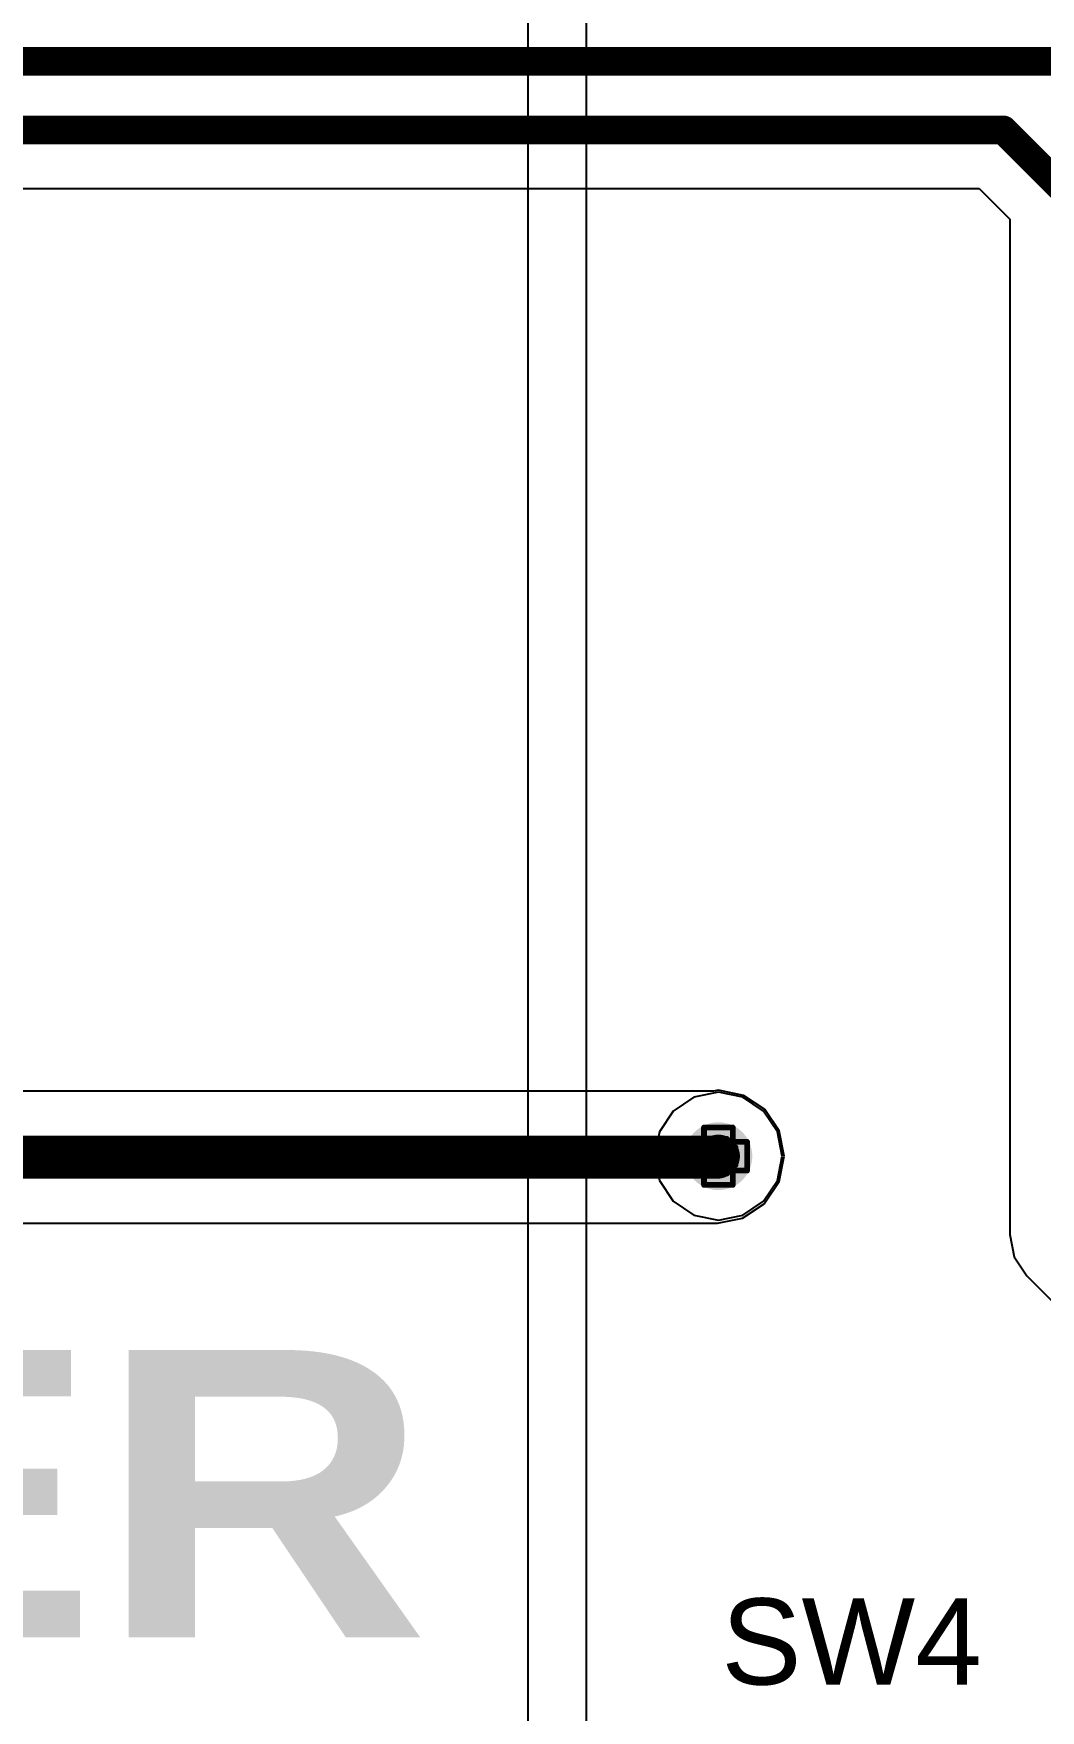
# Model space of a CAD drawing. Header units: inches. Extents: x 0 to 198, y 0 to 199.
# Drawn here: x 5.48 to 5.831, y 1.336 to 1.92 of the extents above; entities that cross this region are included whole.
import ezdxf

# ---------------------------------------------------------------- set-up
doc = ezdxf.new("R2010")
doc.units = ezdxf.units.IN
doc.header["$MEASUREMENT"] = 0
for name, color, linetype in [('Bottom Layer', 5, 'Continuous'), ('Drill Drawing', 1, 'Continuous'), ('Layer 1', 16, 'Continuous'), ('Layer 2', 76, 'Continuous'), ('Top Layer', 1, 'Continuous'), ('Top Overlay', 2, 'Continuous'), ('Via Holes', 16, 'Continuous')]:
    doc.layers.add(name, color=color, linetype=linetype)
doc.styles.add('Arial', font='', dxfattribs={"height": 0.2})
doc.styles.add('Arial Black_Bold', font='', dxfattribs={"height": 0.2})
doc.styles.get('Arial').set_extended_font_data('Arial')
doc.styles.get('Arial Black_Bold').set_extended_font_data('Arial Black', bold=True)

msp = doc.modelspace()

# ---------------------------------------------------------------- hatches: boundary and pattern name
at = {"layer": 'Bottom Layer'}
h = msp.add_hatch(color=5, dxfattribs=at)
edge = h.paths.add_edge_path()
edge.add_arc((5.719, 1.529), 0.01181, 0, 360)
at = {"layer": 'Layer 1'}
h = msp.add_hatch(color=16, dxfattribs=at)
edge = h.paths.add_edge_path()
edge.add_arc((5.719, 1.529), 0.01181, 0, 360)
at = {"layer": 'Layer 2'}
h = msp.add_hatch(color=76, dxfattribs=at)
edge = h.paths.add_edge_path()
edge.add_arc((5.719, 1.529), 0.01181, 0, 360)
at = {"layer": 'Top Layer'}
h = msp.add_hatch(color=1, dxfattribs=at)
edge = h.paths.add_edge_path()
edge.add_arc((5.719, 1.529), 0.01181, 0, 360)
at = {"layer": 'Via Holes'}
h = msp.add_hatch(color=7, dxfattribs=at)
edge = h.paths.add_edge_path()
edge.add_arc((5.719, 1.529), 0.00591, 0, 360)

# ---------------------------------------------------------------- linework, layer by layer
at = {"layer": 'Bottom Layer'}
for p, q in [((5.71732, 1.55161), (5.255, 1.55161)), ((5.719, 1.55194), (5.71732, 1.55161)), ((5.72778, 1.55019), (5.719, 1.55194)), ((5.73522, 1.54522), (5.72778, 1.55019)), ((5.74019, 1.53778), (5.73522, 1.54522)), ((5.74194, 1.529), (5.74019, 1.53778)), ((5.74019, 1.52022), (5.74194, 1.529)), ((5.73522, 1.51278), (5.74019, 1.52022)), ((5.73489, 1.51244), (5.73522, 1.51278)), ((5.71867, 1.50572), (5.72744, 1.50747)), ((5.72744, 1.50747), (5.73489, 1.51244)), ((5.255, 1.50572), (5.71867, 1.50572))]:
    msp.add_line(p, q, dxfattribs=at)
for points in [[(5.22783, 1.52867, 0.015, 0.015, 0), (5.71867, 1.52867, 0.015, 0.015, 0)], [(5.71867, 1.52867, 0.015, 0.015, 0), (5.719, 1.529, 0.015, 0.015, 0)]]:
    msp.add_lwpolyline(points, format="xyseb", dxfattribs=at)
for points in [[(5.71492, 1.52867, 0.0075, 0.0075, 1), (5.72242, 1.52867, 0.0075, 0.0075, 1)], [(5.71492, 1.52867, 0.0075, 0.0075, 1), (5.72242, 1.52867, 0.0075, 0.0075, 1)], [(5.71525, 1.529, 0.0075, 0.0075, 1), (5.72275, 1.529, 0.0075, 0.0075, 1)]]:
    msp.add_lwpolyline(points, format="xyseb", close=True, dxfattribs=at)
at = {"layer": 'Drill Drawing'}
for points in [[(5.714, 1.534, 0.002, 0.002, 0), (5.714, 1.539, 0.002, 0.002, 0)], [(5.714, 1.539, 0.002, 0.002, 0), (5.724, 1.539, 0.002, 0.002, 0)], [(5.716, 1.532, 0.002, 0.002, 0), (5.716, 1.535, 0.002, 0.002, 0)], [(5.716, 1.535, 0.002, 0.002, 0), (5.722, 1.535, 0.002, 0.002, 0)], [(5.722, 1.532, 0.002, 0.002, 0), (5.722, 1.535, 0.002, 0.002, 0)], [(5.724, 1.534, 0.002, 0.002, 0), (5.724, 1.539, 0.002, 0.002, 0)], [(5.709, 1.524, 0.002, 0.002, 0), (5.709, 1.534, 0.002, 0.002, 0)], [(5.709, 1.534, 0.002, 0.002, 0), (5.714, 1.534, 0.002, 0.002, 0)], [(5.713, 1.526, 0.002, 0.002, 0), (5.713, 1.532, 0.002, 0.002, 0)], [(5.713, 1.532, 0.002, 0.002, 0), (5.716, 1.532, 0.002, 0.002, 0)], [(5.722, 1.532, 0.002, 0.002, 0), (5.725, 1.532, 0.002, 0.002, 0)], [(5.724, 1.534, 0.002, 0.002, 0), (5.729, 1.534, 0.002, 0.002, 0)], [(5.725, 1.526, 0.002, 0.002, 0), (5.725, 1.532, 0.002, 0.002, 0)], [(5.729, 1.524, 0.002, 0.002, 0), (5.729, 1.534, 0.002, 0.002, 0)], [(5.709, 1.524, 0.002, 0.002, 0), (5.714, 1.524, 0.002, 0.002, 0)], [(5.713, 1.526, 0.002, 0.002, 0), (5.716, 1.526, 0.002, 0.002, 0)], [(5.714, 1.519, 0.002, 0.002, 0), (5.714, 1.524, 0.002, 0.002, 0)], [(5.716, 1.523, 0.002, 0.002, 0), (5.716, 1.526, 0.002, 0.002, 0)], [(5.722, 1.526, 0.002, 0.002, 0), (5.725, 1.526, 0.002, 0.002, 0)], [(5.722, 1.523, 0.002, 0.002, 0), (5.722, 1.526, 0.002, 0.002, 0)], [(5.724, 1.524, 0.002, 0.002, 0), (5.729, 1.524, 0.002, 0.002, 0)], [(5.724, 1.519, 0.002, 0.002, 0), (5.724, 1.524, 0.002, 0.002, 0)], [(5.714, 1.519, 0.002, 0.002, 0), (5.724, 1.519, 0.002, 0.002, 0)], [(5.716, 1.523, 0.002, 0.002, 0), (5.722, 1.523, 0.002, 0.002, 0)]]:
    msp.add_lwpolyline(points, format="xyseb", dxfattribs=at)
for points in [[(5.7135, 1.539, 0.001, 0.001, 1), (5.7145, 1.539, 0.001, 0.001, 1)], [(5.7135, 1.539, 0.001, 0.001, 1), (5.7145, 1.539, 0.001, 0.001, 1)], [(5.7155, 1.535, 0.001, 0.001, 1), (5.7165, 1.535, 0.001, 0.001, 1)], [(5.7155, 1.535, 0.001, 0.001, 1), (5.7165, 1.535, 0.001, 0.001, 1)], [(5.7215, 1.535, 0.001, 0.001, 1), (5.7225, 1.535, 0.001, 0.001, 1)], [(5.7215, 1.535, 0.001, 0.001, 1), (5.7225, 1.535, 0.001, 0.001, 1)], [(5.7235, 1.539, 0.001, 0.001, 1), (5.7245, 1.539, 0.001, 0.001, 1)], [(5.7235, 1.539, 0.001, 0.001, 1), (5.7245, 1.539, 0.001, 0.001, 1)], [(5.7085, 1.534, 0.001, 0.001, 1), (5.7095, 1.534, 0.001, 0.001, 1)], [(5.7085, 1.534, 0.001, 0.001, 1), (5.7095, 1.534, 0.001, 0.001, 1)], [(5.7125, 1.532, 0.001, 0.001, 1), (5.7135, 1.532, 0.001, 0.001, 1)], [(5.7125, 1.532, 0.001, 0.001, 1), (5.7135, 1.532, 0.001, 0.001, 1)], [(5.7135, 1.534, 0.001, 0.001, 1), (5.7145, 1.534, 0.001, 0.001, 1)], [(5.7135, 1.534, 0.001, 0.001, 1), (5.7145, 1.534, 0.001, 0.001, 1)], [(5.7155, 1.532, 0.001, 0.001, 1), (5.7165, 1.532, 0.001, 0.001, 1)], [(5.7155, 1.532, 0.001, 0.001, 1), (5.7165, 1.532, 0.001, 0.001, 1)], [(5.7215, 1.532, 0.001, 0.001, 1), (5.7225, 1.532, 0.001, 0.001, 1)], [(5.7215, 1.532, 0.001, 0.001, 1), (5.7225, 1.532, 0.001, 0.001, 1)], [(5.7235, 1.534, 0.001, 0.001, 1), (5.7245, 1.534, 0.001, 0.001, 1)], [(5.7235, 1.534, 0.001, 0.001, 1), (5.7245, 1.534, 0.001, 0.001, 1)], [(5.7245, 1.532, 0.001, 0.001, 1), (5.7255, 1.532, 0.001, 0.001, 1)], [(5.7245, 1.532, 0.001, 0.001, 1), (5.7255, 1.532, 0.001, 0.001, 1)], [(5.7285, 1.534, 0.001, 0.001, 1), (5.7295, 1.534, 0.001, 0.001, 1)], [(5.7285, 1.534, 0.001, 0.001, 1), (5.7295, 1.534, 0.001, 0.001, 1)], [(5.7085, 1.524, 0.001, 0.001, 1), (5.7095, 1.524, 0.001, 0.001, 1)], [(5.7085, 1.524, 0.001, 0.001, 1), (5.7095, 1.524, 0.001, 0.001, 1)], [(5.7125, 1.526, 0.001, 0.001, 1), (5.7135, 1.526, 0.001, 0.001, 1)], [(5.7125, 1.526, 0.001, 0.001, 1), (5.7135, 1.526, 0.001, 0.001, 1)], [(5.7135, 1.524, 0.001, 0.001, 1), (5.7145, 1.524, 0.001, 0.001, 1)], [(5.7135, 1.524, 0.001, 0.001, 1), (5.7145, 1.524, 0.001, 0.001, 1)], [(5.7155, 1.526, 0.001, 0.001, 1), (5.7165, 1.526, 0.001, 0.001, 1)], [(5.7155, 1.526, 0.001, 0.001, 1), (5.7165, 1.526, 0.001, 0.001, 1)], [(5.7215, 1.526, 0.001, 0.001, 1), (5.7225, 1.526, 0.001, 0.001, 1)], [(5.7215, 1.526, 0.001, 0.001, 1), (5.7225, 1.526, 0.001, 0.001, 1)], [(5.7235, 1.524, 0.001, 0.001, 1), (5.7245, 1.524, 0.001, 0.001, 1)], [(5.7235, 1.524, 0.001, 0.001, 1), (5.7245, 1.524, 0.001, 0.001, 1)], [(5.7245, 1.526, 0.001, 0.001, 1), (5.7255, 1.526, 0.001, 0.001, 1)], [(5.7245, 1.526, 0.001, 0.001, 1), (5.7255, 1.526, 0.001, 0.001, 1)], [(5.7285, 1.524, 0.001, 0.001, 1), (5.7295, 1.524, 0.001, 0.001, 1)], [(5.7285, 1.524, 0.001, 0.001, 1), (5.7295, 1.524, 0.001, 0.001, 1)], [(5.7135, 1.519, 0.001, 0.001, 1), (5.7145, 1.519, 0.001, 0.001, 1)], [(5.7135, 1.519, 0.001, 0.001, 1), (5.7145, 1.519, 0.001, 0.001, 1)], [(5.7155, 1.523, 0.001, 0.001, 1), (5.7165, 1.523, 0.001, 0.001, 1)], [(5.7155, 1.523, 0.001, 0.001, 1), (5.7165, 1.523, 0.001, 0.001, 1)], [(5.7215, 1.523, 0.001, 0.001, 1), (5.7225, 1.523, 0.001, 0.001, 1)], [(5.7215, 1.523, 0.001, 0.001, 1), (5.7225, 1.523, 0.001, 0.001, 1)], [(5.7235, 1.519, 0.001, 0.001, 1), (5.7245, 1.519, 0.001, 0.001, 1)], [(5.7235, 1.519, 0.001, 0.001, 1), (5.7245, 1.519, 0.001, 0.001, 1)]]:
    msp.add_lwpolyline(points, format="xyseb", close=True, dxfattribs=at)
at = {"layer": 'Layer 1'}
for p, q in [((5.71049, 1.54955), (5.70328, 1.54472)), ((5.719, 1.55124), (5.71049, 1.54955)), ((5.72751, 1.54955), (5.719, 1.55124)), ((5.73472, 1.54472), (5.72751, 1.54955)), ((5.70328, 1.54472), (5.69845, 1.53751)), ((5.73955, 1.53751), (5.73472, 1.54472)), ((5.69845, 1.53751), (5.69676, 1.529)), ((5.74124, 1.529), (5.73955, 1.53751)), ((5.69676, 1.529), (5.69845, 1.52049)), ((5.73955, 1.52049), (5.74124, 1.529)), ((5.69845, 1.52049), (5.70328, 1.51328)), ((5.73472, 1.51328), (5.73955, 1.52049)), ((5.70328, 1.51328), (5.71049, 1.50845)), ((5.72751, 1.50845), (5.73472, 1.51328)), ((5.71049, 1.50845), (5.719, 1.50676)), ((5.719, 1.50676), (5.72751, 1.50845))]:
    msp.add_line(p, q, dxfattribs=at)
at = {"layer": 'Layer 2'}
for p, q in [((5.65263, 3.06894), (5.65263, 1.25263)), ((5.67302, 1.31737), (5.67302, 3.06894))]:
    msp.add_line(p, q, dxfattribs=at)
at = {"layer": 'Top Layer'}
for p, q in [((4.76333, 1.866), (5.80977, 1.866)), ((5.80977, 1.866), (5.82049, 1.85528)), ((5.82049, 1.85528), (5.82049, 1.50174)), ((5.71049, 1.54955), (5.70328, 1.54472)), ((5.719, 1.55124), (5.71049, 1.54955)), ((5.72751, 1.54955), (5.719, 1.55124)), ((5.73472, 1.54472), (5.72751, 1.54955)), ((5.70328, 1.54472), (5.69845, 1.53751)), ((5.73955, 1.53751), (5.73472, 1.54472)), ((5.69845, 1.53751), (5.69676, 1.529)), ((5.74124, 1.529), (5.73955, 1.53751)), ((5.69676, 1.529), (5.69845, 1.52049)), ((5.73955, 1.52049), (5.74124, 1.529)), ((5.69845, 1.52049), (5.70328, 1.51328)), ((5.73472, 1.51328), (5.73955, 1.52049)), ((5.70328, 1.51328), (5.71049, 1.50845)), ((5.72751, 1.50845), (5.73472, 1.51328)), ((5.71049, 1.50845), (5.719, 1.50676)), ((5.719, 1.50676), (5.72751, 1.50845)), ((5.82049, 1.50174), (5.82204, 1.49394)), ((5.82204, 1.49394), (5.82646, 1.48732)), ((5.82646, 1.48732), (5.85411, 1.45968))]:
    msp.add_line(p, q, dxfattribs=at)
for points in [[(4.74457, 1.91025, 0.01, 0.01, 0), (5.90673, 1.91025, 0.01, 0.01, 0)], [(4.75488, 1.88639, 0.01, 0.01, 0), (5.81822, 1.88639, 0.01, 0.01, 0)], [(5.81822, 1.88639, 0.01, 0.01, 0), (5.84088, 1.86372, 0.01, 0.01, 0)]]:
    msp.add_lwpolyline(points, format="xyseb", dxfattribs=at)
msp.add_lwpolyline([(5.81572, 1.88639, 0.005, 0.005, 1), (5.82072, 1.88639, 0.005, 0.005, 1)], format="xyseb", close=True, dxfattribs=at)
msp.add_lwpolyline([(5.81572, 1.88639, 0.005, 0.005, 1), (5.82072, 1.88639, 0.005, 0.005, 1)], format="xyseb", close=True, dxfattribs=at)

# ---------------------------------------------------------------- texts
at = {"layer": 'Top Overlay', "style": 'Arial Black_Bold'}
msp.add_text('ENCODER', height=0.1, rotation=360, dxfattribs=at).set_placement((4.81888, 1.3615))
at = {"layer": 'Top Overlay', "style": 'Arial'}
msp.add_text('SW4', height=0.03, dxfattribs=at).set_placement((5.72001, 1.345))

doc.saveas('drawing.dxf')
